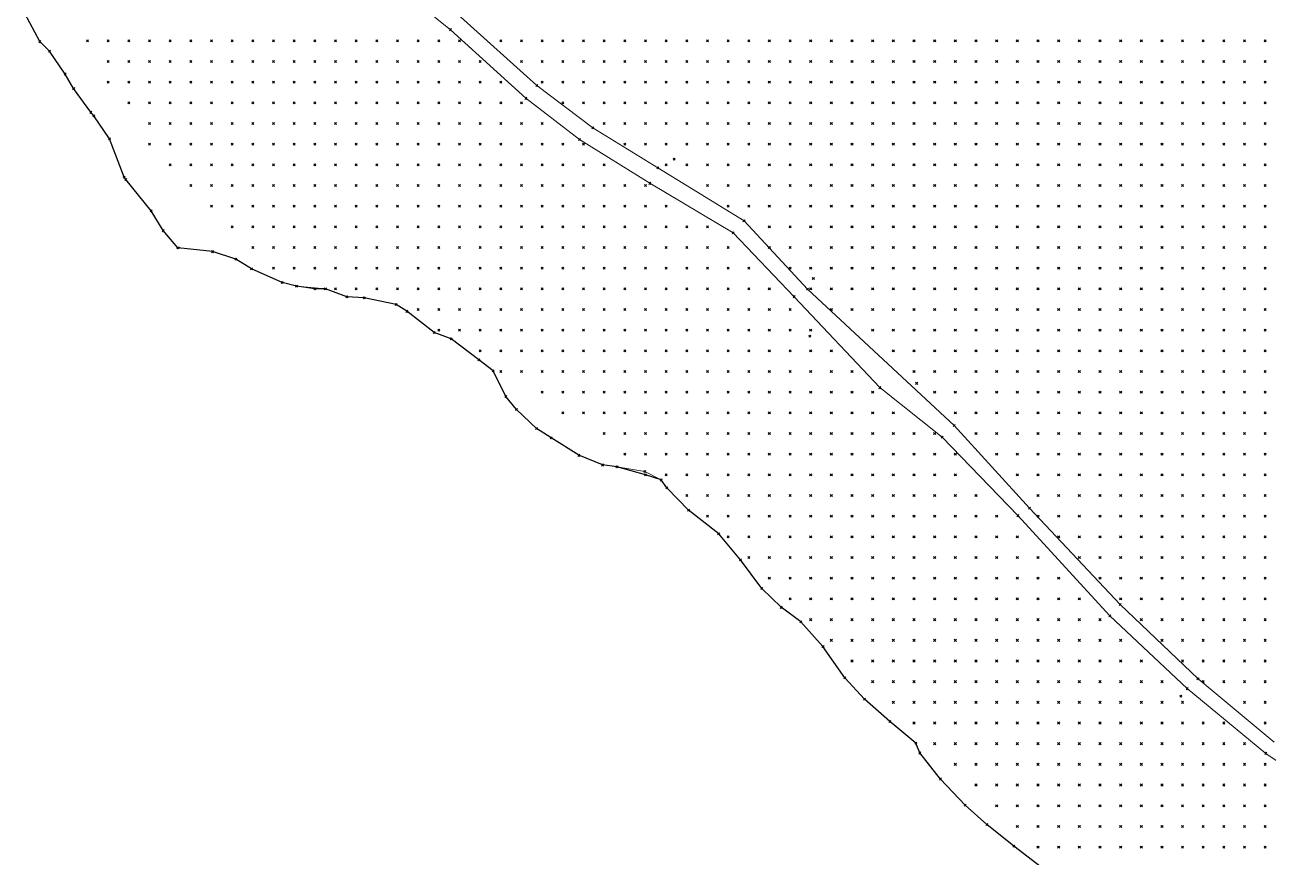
# Model space of a CAD drawing. Header units: metres. Extents: x 441556 to 446409, y 432338 to 461058.
# Drawn here: x 444002.5 to 444182.9, y 446681.9 to 446802.6 of the extents above; entities that cross this region are included whole.
import ezdxf

# ---------------------------------------------------------------- set-up
doc = ezdxf.new("R2010")
doc.units = ezdxf.units.M
doc.header["$MEASUREMENT"] = 0
doc.header["$PDMODE"] = 35
doc.header["$PDSIZE"] = 0.15
for name, color, linetype, lineweight in [('DTM-BRE-RevN_GRP_CURS APA', 2, 'Continuous', 0), ('DTM-BRE-RevN_GRP_DRUM PAMANT', 2, 'Continuous', 0), ('DTM-NOK-RevN_LIDAR_co_lidar', 91, 'Continuous', 0), ('DTM-NOK-RevN_RTK', 32, 'Continuous', 0)]:
    doc.layers.add(name, color=color, linetype=linetype, lineweight=lineweight)
doc.layers.add('DTM-INT_YP', color=121, linetype='Continuous')

msp = doc.modelspace()

# ---------------------------------------------------------------- linework, layer by layer
at = {"layer": 'DTM-BRE-RevN_GRP_CURS APA'}
for p, q in [((444004.633, 446800.156, 337.663), (444002.471, 446804.263, 337.663)), ((444006.044, 446798.787, 337.783), (444004.633, 446800.156, 337.663)), ((444008.317, 446795.46, 337.783), (444006.044, 446798.787, 337.783)), ((444009.552, 446793.346, 337.783), (444008.317, 446795.46, 337.783)), ((444012.043, 446789.907, 337.783), (444009.552, 446793.346, 337.783)), ((444012.498, 446789.387, 337.783), (444012.043, 446789.907, 337.783)), ((444014.754, 446786.071, 337.703), (444012.498, 446789.387, 337.783)), ((444016.9, 446780.481, 337.623), (444014.754, 446786.071, 337.703)), ((444017.137, 446780.174, 337.623), (444016.9, 446780.481, 337.623)), ((444020.819, 446775.626, 337.623), (444017.137, 446780.174, 337.623)), ((444022.554, 446772.738, 337.743), (444020.819, 446775.626, 337.623)), ((444024.697, 446770.229, 337.743), (444022.554, 446772.738, 337.743)), ((444029.726, 446769.689, 337.623), (444024.697, 446770.229, 337.743)), ((444033.078, 446768.61, 337.703), (444029.726, 446769.689, 337.623)), ((444035.373, 446767.207, 337.703), (444033.078, 446768.61, 337.703)), ((444039.804, 446765.213, 337.583), (444035.373, 446767.207, 337.703)), ((444041.913, 446764.683, 337.703), (444039.804, 446765.213, 337.583)), ((444046.086, 446764.283, 337.583), (444041.913, 446764.683, 337.703)), ((444049.221, 446763.147, 337.623), (444046.086, 446764.283, 337.583)), ((444051.731, 446762.991, 337.863), (444049.221, 446763.147, 337.623)), ((444056.375, 446762.039, 337.623), (444051.731, 446762.991, 337.863)), ((444057.93, 446761.033, 337.623), (444056.375, 446762.039, 337.623)), ((444061.872, 446757.954, 337.463), (444057.93, 446761.033, 337.623)), ((444064.368, 446757.045, 337.903), (444061.872, 446757.954, 337.463)), ((444068.378, 446754.012, 337.703), (444064.368, 446757.045, 337.903)), ((444070.441, 446752.416, 337.703), (444068.378, 446754.012, 337.703)), ((444072.303, 446748.69, 337.623), (444070.441, 446752.416, 337.703)), ((444073.838, 446746.773, 337.663), (444072.303, 446748.69, 337.623)), ((444076.734, 446744.031, 337.583), (444073.838, 446746.773, 337.663)), ((444078.853, 446742.689, 337.263), (444076.734, 446744.031, 337.583)), ((444082.866, 446740.142, 337.663), (444078.853, 446742.689, 337.263)), ((444086.323, 446738.741, 337.583), (444082.866, 446740.142, 337.663)), ((444088.421, 446738.479, 337.583), (444086.323, 446738.741, 337.583)), ((444092.453, 446737.807, 337.783), (444088.421, 446738.479, 337.583)), ((444094.84, 446736.563, 337.703), (444092.453, 446737.807, 337.783)), ((444095.674, 446735.428, 337.743), (444094.84, 446736.563, 337.703)), ((444098.805, 446732.169, 337.783), (444095.674, 446735.428, 337.743)), ((444103.182, 446728.752, 337.503), (444098.805, 446732.169, 337.783)), ((444106.353, 446724.968, 337.543), (444103.182, 446728.752, 337.503)), ((444109.454, 446720.815, 337.663), (444106.353, 446724.968, 337.543)), ((444112.244, 446718.091, 337.463), (444109.454, 446720.815, 337.663)), ((444115.105, 446715.988, 337.543), (444112.244, 446718.091, 337.463)), ((444118.32, 446712.414, 337.503), (444115.105, 446715.988, 337.543)), ((444121.493, 446707.844, 337.503), (444118.32, 446712.414, 337.503)), ((444124.34, 446704.779, 337.543), (444121.493, 446707.844, 337.503)), ((444128.012, 446701.53, 337.423), (444124.34, 446704.779, 337.543)), ((444131.804, 446698.397, 337.583), (444128.012, 446701.53, 337.423)), ((444132.383, 446696.958, 337.423), (444131.804, 446698.397, 337.583)), ((444135.391, 446693.183, 337.663), (444132.383, 446696.958, 337.423)), ((444138.94, 446689.395, 337.623), (444135.391, 446693.183, 337.663)), ((444142.117, 446686.582, 337.623), (444138.94, 446689.395, 337.623)), ((444146.026, 446683.455, 337.703), (444142.117, 446686.582, 337.623)), ((444149.983, 446680.39, 337.583), (444146.026, 446683.455, 337.703))]:
    msp.add_line(p, q, dxfattribs=at)
at = {"layer": 'DTM-BRE-RevN_GRP_DRUM PAMANT'}
for p, q in [((444064.259, 446801.895, 361.474), (444052.354, 446811.428, 360.13)), ((444065.696, 446803.777, 361.316), (444076.777, 446793.792, 361.856)), ((444075.194, 446791.934, 361.912), (444064.259, 446801.895, 361.474)), ((444076.777, 446793.792, 361.856), (444084.911, 446787.661, 362.591)), ((444082.971, 446785.97, 362.57), (444075.194, 446791.934, 361.912)), ((444084.911, 446787.661, 362.591), (444094.346, 446781.859, 363.327)), ((444093.179, 446779.603, 363.384), (444082.971, 446785.97, 362.57)), ((444094.346, 446781.859, 363.327), (444106.859, 446774.164, 364.024)), ((444105.278, 446772.421, 364.104), (444093.179, 446779.603, 363.384)), ((444106.859, 446774.164, 364.024), (444116.056, 446764.258, 364.261)), ((444114.14, 446763.157, 364.288), (444105.278, 446772.421, 364.104)), ((444126.586, 446749.96, 365.008), (444114.14, 446763.157, 364.288)), ((444116.056, 446764.258, 364.261), (444137.346, 446744.461, 364.908)), ((444135.619, 446742.789, 364.932), (444126.586, 446749.96, 365.008)), ((444137.346, 446744.461, 364.908), (444148.294, 446732.493, 365.019)), ((444146.623, 446731.392, 364.997), (444135.619, 446742.789, 364.932)), ((444148.294, 446732.493, 365.019), (444161.472, 446718.485, 365.639)), ((444159.969, 446716.838, 365.577), (444146.623, 446731.392, 364.997)), ((444161.472, 446718.485, 365.639), (444172.76, 446707.73, 365.894)), ((444171.165, 446706.294, 365.93), (444159.969, 446716.838, 365.577)), ((444172.76, 446707.73, 365.894), (444183.801, 446698.542, 366.232)), ((444182.591, 446696.905, 366.258), (444171.165, 446706.294, 365.93)), ((444194.888, 446688.636, 366.796), (444182.591, 446696.905, 366.258))]:
    msp.add_line(p, q, dxfattribs=at)
at = {"layer": 'DTM-INT_YP'}
msp.add_polyline3d([(444149.983, 446680.39, 337.583), (444146.026, 446683.455, 337.703), (444142.117, 446686.582, 337.623), (444138.94, 446689.395, 337.623), (444135.391, 446693.183, 337.663), (444132.383, 446696.958, 337.423), (444131.804, 446698.397, 337.583), (444128.012, 446701.53, 337.423), (444124.34, 446704.779, 337.543), (444121.493, 446707.844, 337.503), (444118.32, 446712.414, 337.503), (444115.105, 446715.988, 337.543), (444112.244, 446718.091, 337.463), (444109.454, 446720.815, 337.663), (444106.353, 446724.968, 337.543), (444103.182, 446728.752, 337.503), (444098.805, 446732.169, 337.783), (444095.674, 446735.428, 337.743), (444094.84, 446736.563, 337.703), (444092.542, 446737.3, 338.201), (444088.421, 446738.479, 337.583), (444086.323, 446738.741, 337.583), (444082.866, 446740.142, 337.663), (444078.853, 446742.689, 337.263), (444076.734, 446744.031, 337.583), (444073.838, 446746.773, 337.663), (444072.303, 446748.69, 337.623), (444070.441, 446752.416, 337.703), (444068.378, 446754.012, 337.703), (444064.368, 446757.045, 337.903), (444061.872, 446757.954, 337.463), (444057.93, 446761.033, 337.623), (444056.375, 446762.039, 337.623), (444051.731, 446762.991, 337.863), (444049.221, 446763.147, 337.623), (444046.086, 446764.283, 337.583), (444044.553, 446764.294, 338.003), (444041.913, 446764.683, 337.703), (444039.804, 446765.213, 337.583), (444035.373, 446767.207, 337.703), (444033.078, 446768.61, 337.703), (444029.726, 446769.689, 337.623), (444024.697, 446770.229, 337.743), (444022.554, 446772.738, 337.743), (444020.819, 446775.626, 337.623), (444017.137, 446780.174, 337.623), (444016.9, 446780.481, 337.623), (444014.754, 446786.071, 337.703), (444012.498, 446789.387, 337.783), (444012.043, 446789.907, 337.783), (444009.552, 446793.346, 337.783), (444008.317, 446795.46, 337.783), (444006.044, 446798.787, 337.783), (444004.633, 446800.156, 337.663), (444002.471, 446804.263, 337.663)], dxfattribs=at)
at = {"layer": 'DTM-NOK-RevN_LIDAR_co_lidar'}
for p in [(444011.56, 446800.286, 338.988), (444014.559, 446800.286, 339.693), (444017.559, 446800.286, 340.439), (444020.558, 446800.286, 341.413), (444023.557, 446800.286, 342.424), (444026.557, 446800.286, 343.353), (444029.556, 446800.286, 344.139), (444032.555, 446800.286, 344.999), (444035.555, 446800.286, 346.655), (444038.554, 446800.286, 348.061), (444041.553, 446800.286, 349.935), (444044.553, 446800.286, 351.719), (444047.552, 446800.286, 353.393), (444050.551, 446800.286, 354.953), (444053.551, 446800.286, 356.4), (444056.55, 446800.286, 357.651), (444059.549, 446800.286, 358.852), (444062.549, 446800.286, 360.055), (444065.548, 446800.286, 361.032), (444071.547, 446800.286, 362.279), (444074.546, 446800.286, 364.094), (444077.545, 446800.286, 366.768), (444080.545, 446800.286, 368.896), (444083.544, 446800.286, 370.776), (444086.543, 446800.286, 373.054), (444089.543, 446800.286, 374.899), (444092.542, 446800.286, 376.84), (444095.541, 446800.286, 379.455), (444098.541, 446800.286, 382.938), (444101.54, 446800.286, 385.715), (444104.54, 446800.286, 386.749), (444107.539, 446800.286, 387.469), (444110.538, 446800.286, 388.135), (444113.538, 446800.286, 389.038), (444116.537, 446800.286, 390.537), (444119.536, 446800.286, 391.954), (444122.536, 446800.286, 393.86), (444125.535, 446800.286, 396.166), (444128.534, 446800.286, 398.333), (444131.534, 446800.286, 400.182), (444134.533, 446800.286, 401.935), (444137.532, 446800.286, 403.539), (444140.532, 446800.286, 404.951), (444143.531, 446800.286, 406.776), (444146.53, 446800.286, 409.418), (444149.53, 446800.286, 412.311), (444152.529, 446800.286, 414.887), (444155.528, 446800.286, 417.599), (444158.528, 446800.286, 420.228), (444161.527, 446800.286, 422.718), (444164.526, 446800.286, 425.896), (444167.526, 446800.286, 428.511), (444170.525, 446800.286, 431.451), (444173.524, 446800.286, 434.689), (444176.524, 446800.286, 437.192), (444179.523, 446800.286, 439.202), (444182.522, 446800.286, 441.073), (444014.559, 446797.287, 339.084), (444017.559, 446797.287, 339.797), (444020.558, 446797.287, 340.548), (444023.557, 446797.287, 341.38), (444026.557, 446797.287, 342.076), (444029.556, 446797.287, 342.866), (444032.555, 446797.287, 343.485), (444035.555, 446797.287, 345.143), (444038.554, 446797.287, 346.477), (444041.553, 446797.287, 348.21), (444044.553, 446797.287, 349.924), (444047.552, 446797.287, 351.481), (444050.551, 446797.287, 352.944), (444053.551, 446797.287, 354.189), (444056.55, 446797.287, 355.446), (444059.549, 446797.287, 356.901), (444062.549, 446797.287, 358.563), (444065.548, 446797.287, 360.245), (444068.547, 446797.287, 361.312), (444074.546, 446797.287, 362.413), (444077.545, 446797.287, 364.021), (444080.545, 446797.287, 366.029), (444083.544, 446797.287, 368.043), (444086.543, 446797.287, 370.315), (444089.543, 446797.287, 372.2), (444092.542, 446797.287, 374.261), (444095.541, 446797.287, 376.361), (444098.541, 446797.287, 379.073), (444101.54, 446797.287, 383.049), (444104.54, 446797.287, 384.464), (444107.539, 446797.287, 385.304), (444110.538, 446797.287, 386.256), (444113.538, 446797.287, 387.476), (444116.537, 446797.287, 388.897), (444119.536, 446797.287, 390.171), (444122.536, 446797.287, 391.794), (444125.535, 446797.287, 394.14), (444128.534, 446797.287, 396.407), (444131.534, 446797.287, 398.237), (444134.533, 446797.287, 399.999), (444137.532, 446797.287, 401.734), (444140.532, 446797.287, 403.691), (444143.531, 446797.287, 406.437), (444146.53, 446797.287, 409.513), (444149.53, 446797.287, 412.182), (444152.529, 446797.287, 414.784), (444155.528, 446797.287, 417.476), (444158.528, 446797.287, 420.143), (444161.527, 446797.287, 422.603), (444164.526, 446797.287, 425.689), (444167.526, 446797.287, 428.081), (444170.525, 446797.287, 430.681), (444173.524, 446797.287, 432.925), (444176.524, 446797.287, 435.07), (444179.523, 446797.287, 436.96), (444182.522, 446797.287, 438.854), (444014.559, 446794.287, 338.447), (444017.559, 446794.287, 339.018), (444020.558, 446794.287, 339.755), (444023.557, 446794.287, 340.525), (444026.557, 446794.287, 341.077), (444029.556, 446794.287, 341.627), (444032.555, 446794.287, 342.168), (444035.555, 446794.287, 343.596), (444038.554, 446794.287, 345.02), (444041.553, 446794.287, 346.633), (444044.553, 446794.287, 348.195), (444047.552, 446794.287, 349.516), (444050.551, 446794.287, 350.907), (444053.551, 446794.287, 352.296), (444056.55, 446794.287, 353.672), (444059.549, 446794.287, 355.231), (444062.549, 446794.287, 357.043), (444065.548, 446794.287, 358.974), (444068.547, 446794.287, 360.647), (444071.547, 446794.287, 361.534), (444077.545, 446794.287, 362.425), (444080.545, 446794.287, 363.952), (444083.544, 446794.287, 365.952), (444086.543, 446794.287, 367.922), (444089.543, 446794.287, 370.083), (444092.542, 446794.287, 371.943), (444095.541, 446794.287, 373.743), (444098.541, 446794.287, 375.663), (444101.54, 446794.287, 378.985), (444104.54, 446794.287, 381.343), (444107.539, 446794.287, 382.82), (444110.538, 446794.287, 384.243), (444113.538, 446794.287, 385.792), (444116.537, 446794.287, 387.161), (444119.536, 446794.287, 388.247), (444122.536, 446794.287, 389.373), (444125.535, 446794.287, 391.259), (444128.534, 446794.287, 393.87), (444131.534, 446794.287, 396.525), (444134.533, 446794.287, 398.729), (444137.532, 446794.287, 400.638), (444140.532, 446794.287, 403.072), (444143.531, 446794.287, 406.254), (444146.53, 446794.287, 409.311), (444149.53, 446794.287, 412.076), (444152.529, 446794.287, 414.69), (444155.528, 446794.287, 417.207), (444158.528, 446794.287, 419.569), (444161.527, 446794.287, 422.29), (444164.526, 446794.287, 424.603), (444167.526, 446794.287, 426.347), (444170.525, 446794.287, 428.831), (444173.524, 446794.287, 430.542), (444176.524, 446794.287, 432.612), (444179.523, 446794.287, 434.778), (444182.522, 446794.287, 436.654), (444017.559, 446791.288, 338.353), (444020.558, 446791.288, 339.04), (444023.557, 446791.288, 339.788), (444026.557, 446791.288, 340.344), (444029.556, 446791.288, 340.776), (444032.555, 446791.288, 341.322), (444035.555, 446791.288, 342.283), (444038.554, 446791.288, 343.645), (444041.553, 446791.288, 345), (444044.553, 446791.288, 346.442), (444047.552, 446791.288, 347.81), (444050.551, 446791.288, 349.175), (444053.551, 446791.288, 350.599), (444056.55, 446791.288, 351.997), (444059.549, 446791.288, 353.638), (444062.549, 446791.288, 355.464), (444065.548, 446791.288, 357.427), (444068.547, 446791.288, 359.487), (444071.547, 446791.288, 361.046), (444074.546, 446791.288, 361.694), (444080.545, 446791.288, 362.717), (444083.544, 446791.288, 363.95), (444086.543, 446791.288, 365.467), (444089.543, 446791.288, 367.297), (444092.542, 446791.288, 369.057), (444095.541, 446791.288, 371.368), (444098.541, 446791.288, 373.619), (444101.54, 446791.288, 376.121), (444104.54, 446791.288, 378.499), (444107.539, 446791.288, 380.731), (444110.538, 446791.288, 382.525), (444113.538, 446791.288, 383.824), (444116.537, 446791.288, 384.93), (444119.536, 446791.288, 385.742), (444122.536, 446791.288, 387.146), (444125.535, 446791.288, 389.352), (444128.534, 446791.288, 392.313), (444131.534, 446791.288, 395.282), (444134.533, 446791.288, 397.657), (444137.532, 446791.288, 399.745), (444140.532, 446791.288, 402.281), (444143.531, 446791.288, 405.4), (444146.53, 446791.288, 408.61), (444149.53, 446791.288, 411.731), (444152.529, 446791.288, 414.094), (444155.528, 446791.288, 416.154), (444158.528, 446791.288, 418.474), (444161.527, 446791.288, 420.95), (444164.526, 446791.288, 422.461), (444167.526, 446791.288, 423.763), (444170.525, 446791.288, 425.982), (444173.524, 446791.288, 427.778), (444176.524, 446791.288, 430.134), (444179.523, 446791.288, 432.413), (444182.522, 446791.288, 434.585), (444020.558, 446788.289, 338.604), (444023.557, 446788.289, 339.256), (444026.557, 446788.289, 339.803), (444029.556, 446788.289, 340.308), (444032.555, 446788.289, 340.846), (444035.555, 446788.289, 341.41), (444038.554, 446788.289, 342.527), (444041.553, 446788.289, 343.538), (444044.553, 446788.289, 345.073), (444047.552, 446788.289, 346.544), (444050.551, 446788.289, 347.843), (444053.551, 446788.289, 349.033), (444056.55, 446788.289, 350.342), (444059.549, 446788.289, 352.061), (444062.549, 446788.289, 353.875), (444065.548, 446788.289, 355.902), (444068.547, 446788.289, 358.051), (444071.547, 446788.289, 359.993), (444074.546, 446788.289, 361.345), (444077.545, 446788.289, 361.942), (444086.543, 446788.289, 363.462), (444089.543, 446788.289, 364.516), (444092.542, 446788.289, 366.194), (444095.541, 446788.289, 369.089), (444098.541, 446788.289, 372.462), (444101.54, 446788.289, 374.853), (444104.54, 446788.289, 376.782), (444107.539, 446788.289, 378.895), (444110.538, 446788.289, 380.626), (444113.538, 446788.289, 381.62), (444116.537, 446788.289, 382.479), (444119.536, 446788.289, 383.073), (444122.536, 446788.289, 385.053), (444125.535, 446788.289, 388.152), (444128.534, 446788.289, 391.244), (444131.534, 446788.289, 393.895), (444134.533, 446788.289, 396.187), (444137.532, 446788.289, 398.568), (444140.532, 446788.289, 401.204), (444143.531, 446788.289, 404.062), (444146.53, 446788.289, 407.605), (444149.53, 446788.289, 411.094), (444152.529, 446788.289, 412.851), (444155.528, 446788.289, 414.436), (444158.528, 446788.289, 416.288), (444161.527, 446788.289, 418.341), (444164.526, 446788.289, 419.865), (444167.526, 446788.289, 421.27), (444170.525, 446788.289, 422.927), (444173.524, 446788.289, 425.061), (444176.524, 446788.289, 427.57), (444179.523, 446788.289, 430.127), (444182.522, 446788.289, 432.834), (444020.558, 446785.289, 338.384), (444023.557, 446785.289, 338.871), (444026.557, 446785.289, 339.336), (444029.556, 446785.289, 339.833), (444032.555, 446785.289, 340.374), (444035.555, 446785.289, 340.871), (444038.554, 446785.289, 341.913), (444041.553, 446785.289, 342.791), (444044.553, 446785.289, 344.269), (444047.552, 446785.289, 345.549), (444050.551, 446785.289, 346.654), (444053.551, 446785.289, 347.666), (444056.55, 446785.289, 348.933), (444059.549, 446785.289, 350.63), (444062.549, 446785.289, 352.47), (444065.548, 446785.289, 354.477), (444068.547, 446785.289, 356.546), (444071.547, 446785.289, 358.605), (444074.546, 446785.289, 360.383), (444077.545, 446785.289, 361.534), (444080.545, 446785.289, 362.243), (444083.544, 446785.289, 362.503), (444089.543, 446785.289, 363.169), (444092.542, 446785.289, 364.134), (444095.541, 446785.289, 366.296), (444098.541, 446785.289, 370.035), (444101.54, 446785.289, 372.788), (444104.54, 446785.289, 375.681), (444107.539, 446785.289, 376.685), (444110.538, 446785.289, 378.024), (444113.538, 446785.289, 379.203), (444116.537, 446785.289, 380.062), (444119.536, 446785.289, 381.105), (444122.536, 446785.289, 383.232), (444125.535, 446785.289, 386.333), (444128.534, 446785.289, 389.404), (444131.534, 446785.289, 392.075), (444134.533, 446785.289, 394.542), (444137.532, 446785.289, 397.179), (444140.532, 446785.289, 399.874), (444143.531, 446785.289, 402.543), (444146.53, 446785.289, 406.11), (444149.53, 446785.289, 409.747), (444152.529, 446785.289, 411.03), (444155.528, 446785.289, 412.28), (444158.528, 446785.289, 413.512), (444161.527, 446785.289, 415.427), (444164.526, 446785.289, 417.194), (444167.526, 446785.289, 418.854), (444170.525, 446785.289, 420.573), (444173.524, 446785.289, 422.767), (444176.524, 446785.289, 425.411), (444179.523, 446785.289, 428.361), (444182.522, 446785.289, 431.451), (444023.557, 446782.29, 338.527), (444026.557, 446782.29, 338.839), (444029.556, 446782.29, 339.252), (444032.555, 446782.29, 339.838), (444035.555, 446782.29, 340.428), (444038.554, 446782.29, 341.46), (444041.553, 446782.29, 342.49), (444044.553, 446782.29, 343.607), (444047.552, 446782.29, 344.556), (444050.551, 446782.29, 345.362), (444053.551, 446782.29, 346.321), (444056.55, 446782.29, 347.645), (444059.549, 446782.29, 349.308), (444062.549, 446782.29, 351.086), (444065.548, 446782.29, 352.924), (444068.547, 446782.29, 354.894), (444071.547, 446782.29, 356.927), (444074.546, 446782.29, 358.743), (444077.545, 446782.29, 360.315), (444080.545, 446782.29, 361.62), (444083.544, 446782.29, 362.254), (444086.543, 446782.29, 362.69), (444095.541, 446782.29, 363.906), (444098.541, 446782.29, 365.961), (444101.54, 446782.29, 368.149), (444104.54, 446782.29, 371.622), (444107.539, 446782.29, 372.71), (444110.538, 446782.29, 374.889), (444113.538, 446782.29, 376.638), (444116.537, 446782.29, 377.798), (444119.536, 446782.29, 379.687), (444122.536, 446782.29, 381.944), (444125.535, 446782.29, 384.65), (444128.534, 446782.29, 387.598), (444131.534, 446782.29, 390.383), (444134.533, 446782.29, 393.033), (444137.532, 446782.29, 395.693), (444140.532, 446782.29, 398.245), (444143.531, 446782.29, 401.02), (444146.53, 446782.29, 404.604), (444149.53, 446782.29, 407.768), (444152.529, 446782.29, 408.922), (444155.528, 446782.29, 409.999), (444158.528, 446782.29, 411.149), (444161.527, 446782.29, 412.983), (444164.526, 446782.29, 414.628), (444167.526, 446782.29, 416.407), (444170.525, 446782.29, 418.666), (444173.524, 446782.29, 420.96), (444176.524, 446782.29, 423.772), (444179.523, 446782.29, 426.748), (444182.522, 446782.29, 429.946), (444026.557, 446779.291, 338.441), (444029.556, 446779.291, 338.736), (444032.555, 446779.291, 339.327), (444035.555, 446779.291, 339.983), (444038.554, 446779.291, 340.857), (444041.553, 446779.291, 341.939), (444044.553, 446779.291, 342.784), (444047.552, 446779.291, 343.418), (444050.551, 446779.291, 343.97), (444053.551, 446779.291, 344.78), (444056.55, 446779.291, 346.053), (444059.549, 446779.291, 347.77), (444062.549, 446779.291, 349.434), (444065.548, 446779.291, 351.177), (444068.547, 446779.291, 353.053), (444071.547, 446779.291, 354.933), (444074.546, 446779.291, 356.741), (444077.545, 446779.291, 358.457), (444080.545, 446779.291, 360.037), (444083.544, 446779.291, 361.203), (444086.543, 446779.291, 362.229), (444089.543, 446779.291, 362.794), (444092.542, 446779.291, 363.093), (444101.54, 446779.291, 363.934), (444104.54, 446779.291, 365.745), (444107.539, 446779.291, 367.784), (444110.538, 446779.291, 371.007), (444113.538, 446779.291, 373.743), (444116.537, 446779.291, 375.738), (444119.536, 446779.291, 378.271), (444122.536, 446779.291, 380.758), (444125.535, 446779.291, 383.478), (444128.534, 446779.291, 386.228), (444131.534, 446779.291, 388.988), (444134.533, 446779.291, 391.679), (444137.532, 446779.291, 394.261), (444140.532, 446779.291, 396.687), (444143.531, 446779.291, 399.67), (444146.53, 446779.291, 403.556), (444149.53, 446779.291, 405.658), (444152.529, 446779.291, 406.662), (444155.528, 446779.291, 407.69), (444158.528, 446779.291, 408.811), (444161.527, 446779.291, 410.607), (444164.526, 446779.291, 412.315), (444167.526, 446779.291, 414.188), (444170.525, 446779.291, 416.733), (444173.524, 446779.291, 419.576), (444176.524, 446779.291, 422.377), (444179.523, 446779.291, 425.323), (444182.522, 446779.291, 428.306), (444029.556, 446776.291, 338.448), (444032.555, 446776.291, 338.878), (444035.555, 446776.291, 339.525), (444038.554, 446776.291, 340.354), (444041.553, 446776.291, 341.191), (444044.553, 446776.291, 341.829), (444047.552, 446776.291, 342.312), (444050.551, 446776.291, 342.702), (444053.551, 446776.291, 343.181), (444056.55, 446776.291, 344.307), (444059.549, 446776.291, 346.003), (444062.549, 446776.291, 347.716), (444065.548, 446776.291, 349.515), (444068.547, 446776.291, 351.319), (444071.547, 446776.291, 353.043), (444074.546, 446776.291, 354.78), (444077.545, 446776.291, 356.439), (444080.545, 446776.291, 357.935), (444083.544, 446776.291, 359.216), (444086.543, 446776.291, 360.472), (444089.543, 446776.291, 361.566), (444092.542, 446776.291, 362.454), (444095.541, 446776.291, 363.041), (444104.54, 446776.291, 363.958), (444107.539, 446776.291, 365.052), (444110.538, 446776.291, 367.486), (444113.538, 446776.291, 370.707), (444116.537, 446776.291, 373.745), (444119.536, 446776.291, 376.944), (444122.536, 446776.291, 379.439), (444125.535, 446776.291, 382.045), (444128.534, 446776.291, 384.829), (444131.534, 446776.291, 387.685), (444134.533, 446776.291, 390.385), (444137.532, 446776.291, 392.831), (444140.532, 446776.291, 395.141), (444143.531, 446776.291, 398.242), (444146.53, 446776.291, 402.004), (444149.53, 446776.291, 403.289), (444152.529, 446776.291, 404.085), (444155.528, 446776.291, 404.956), (444158.528, 446776.291, 406.397), (444161.527, 446776.291, 407.898), (444164.526, 446776.291, 409.824), (444167.526, 446776.291, 412.125), (444170.525, 446776.291, 415.21), (444173.524, 446776.291, 418.397), (444176.524, 446776.291, 421.315), (444179.523, 446776.291, 424.203), (444182.522, 446776.291, 426.88), (444032.555, 446773.292, 338.342), (444035.555, 446773.292, 338.848), (444038.554, 446773.292, 339.694), (444041.553, 446773.292, 340.485), (444044.553, 446773.292, 341.008), (444047.552, 446773.292, 341.443), (444050.551, 446773.292, 341.641), (444053.551, 446773.292, 341.818), (444056.55, 446773.292, 342.955), (444059.549, 446773.292, 344.503), (444062.549, 446773.292, 346.183), (444065.548, 446773.292, 347.905), (444068.547, 446773.292, 349.581), (444071.547, 446773.292, 351.261), (444074.546, 446773.292, 352.918), (444077.545, 446773.292, 354.415), (444080.545, 446773.292, 355.654), (444083.544, 446773.292, 356.696), (444086.543, 446773.292, 357.813), (444089.543, 446773.292, 359.096), (444092.542, 446773.292, 360.572), (444095.541, 446773.292, 361.785), (444098.541, 446773.292, 362.695), (444101.54, 446773.292, 363.297), (444110.538, 446773.292, 365.387), (444113.538, 446773.292, 368.203), (444116.537, 446773.292, 372.393), (444119.536, 446773.292, 375.736), (444122.536, 446773.292, 378.387), (444125.535, 446773.292, 380.802), (444128.534, 446773.292, 383.491), (444131.534, 446773.292, 386.358), (444134.533, 446773.292, 389.015), (444137.532, 446773.292, 391.152), (444140.532, 446773.292, 393.23), (444143.531, 446773.292, 396.214), (444146.53, 446773.292, 399.377), (444149.53, 446773.292, 400.999), (444152.529, 446773.292, 401.623), (444155.528, 446773.292, 402.359), (444158.528, 446773.292, 403.694), (444161.527, 446773.292, 405.276), (444164.526, 446773.292, 407.927), (444167.526, 446773.292, 410.26), (444170.525, 446773.292, 414.331), (444173.524, 446773.292, 417.537), (444176.524, 446773.292, 419.882), (444179.523, 446773.292, 422.37), (444182.522, 446773.292, 424.531), (444035.555, 446770.293, 338.146), (444038.554, 446770.293, 338.869), (444041.553, 446770.293, 339.842), (444044.553, 446770.293, 340.365), (444047.552, 446770.293, 340.716), (444050.551, 446770.293, 340.911), (444053.551, 446770.293, 341.017), (444056.55, 446770.293, 341.828), (444059.549, 446770.293, 343.065), (444062.549, 446770.293, 344.593), (444065.548, 446770.293, 346.144), (444068.547, 446770.293, 347.714), (444071.547, 446770.293, 349.356), (444074.546, 446770.293, 350.894), (444077.545, 446770.293, 352.195), (444080.545, 446770.293, 353.285), (444083.544, 446770.293, 354.39), (444086.543, 446770.293, 355.5), (444089.543, 446770.293, 356.864), (444092.542, 446770.293, 358.216), (444095.541, 446770.293, 359.64), (444098.541, 446770.293, 360.942), (444101.54, 446770.293, 361.862), (444104.54, 446770.293, 363.045), (444110.538, 446770.293, 364.107), (444113.538, 446770.293, 366.259), (444116.537, 446770.293, 371.2), (444119.536, 446770.293, 374.514), (444122.536, 446770.293, 377.045), (444125.535, 446770.293, 379.53), (444128.534, 446770.293, 382.069), (444131.534, 446770.293, 384.757), (444134.533, 446770.293, 387.304), (444137.532, 446770.293, 389.444), (444140.532, 446770.293, 391.487), (444143.531, 446770.293, 393.777), (444146.53, 446770.293, 396.067), (444149.53, 446770.293, 397.925), (444152.529, 446770.293, 399.177), (444155.528, 446770.293, 400.092), (444158.528, 446770.293, 401.26), (444161.527, 446770.293, 403.103), (444164.526, 446770.293, 406.285), (444167.526, 446770.293, 408.468), (444170.525, 446770.293, 413.652), (444173.524, 446770.293, 416.443), (444176.524, 446770.293, 417.961), (444179.523, 446770.293, 420.063), (444182.522, 446770.293, 421.526), (444038.554, 446767.293, 338.087), (444041.553, 446767.293, 338.931), (444044.553, 446767.293, 339.488), (444047.552, 446767.293, 339.829), (444050.551, 446767.293, 340.165), (444053.551, 446767.293, 340.255), (444056.55, 446767.293, 340.565), (444059.549, 446767.293, 341.46), (444062.549, 446767.293, 342.843), (444065.548, 446767.293, 344.312), (444068.547, 446767.293, 345.854), (444071.547, 446767.293, 347.332), (444074.546, 446767.293, 348.587), (444077.545, 446767.293, 349.83), (444080.545, 446767.293, 351.083), (444083.544, 446767.293, 352.246), (444086.543, 446767.293, 353.263), (444089.543, 446767.293, 354.472), (444092.542, 446767.293, 355.829), (444095.541, 446767.293, 357.408), (444098.541, 446767.293, 358.726), (444101.54, 446767.293, 359.415), (444104.54, 446767.293, 361.661), (444107.539, 446767.293, 363.443), (444113.538, 446767.293, 364.332), (444116.537, 446767.293, 369.05), (444119.536, 446767.293, 372.942), (444122.536, 446767.293, 375.716), (444125.535, 446767.293, 378.236), (444128.534, 446767.293, 380.556), (444131.534, 446767.293, 382.856), (444134.533, 446767.293, 385.184), (444137.532, 446767.293, 387.352), (444140.532, 446767.293, 389.612), (444143.531, 446767.293, 392.093), (444146.53, 446767.293, 394.057), (444149.53, 446767.293, 395.36), (444152.529, 446767.293, 396.693), (444155.528, 446767.293, 397.741), (444158.528, 446767.293, 399.25), (444161.527, 446767.293, 401.405), (444164.526, 446767.293, 404.211), (444167.526, 446767.293, 406.93), (444170.525, 446767.293, 411.662), (444173.524, 446767.293, 413.655), (444176.524, 446767.293, 415.764), (444179.523, 446767.293, 417.384), (444182.522, 446767.293, 418.594), (444044.553, 446764.294, 338.003), (444047.552, 446764.294, 338.194), (444050.551, 446764.294, 338.644), (444053.551, 446764.294, 338.896), (444056.55, 446764.294, 339.14), (444059.549, 446764.294, 339.887), (444062.549, 446764.294, 341.052), (444065.548, 446764.294, 342.436), (444068.547, 446764.294, 344.102), (444071.547, 446764.294, 345.54), (444074.546, 446764.294, 346.546), (444077.545, 446764.294, 347.758), (444080.545, 446764.294, 349.097), (444083.544, 446764.294, 350.181), (444086.543, 446764.294, 351.321), (444089.543, 446764.294, 352.423), (444092.542, 446764.294, 353.554), (444095.541, 446764.294, 354.635), (444098.541, 446764.294, 355.6), (444101.54, 446764.294, 357.265), (444104.54, 446764.294, 359.891), (444107.539, 446764.294, 362.323), (444110.538, 446764.294, 363.677), (444116.537, 446764.294, 365.074), (444119.536, 446764.294, 369.766), (444122.536, 446764.294, 373.867), (444125.535, 446764.294, 376.591), (444128.534, 446764.294, 378.768), (444131.534, 446764.294, 381.066), (444134.533, 446764.294, 383.29), (444137.532, 446764.294, 385.176), (444140.532, 446764.294, 387.275), (444143.531, 446764.294, 389.595), (444146.53, 446764.294, 391.441), (444149.53, 446764.294, 392.912), (444152.529, 446764.294, 394.149), (444155.528, 446764.294, 395.448), (444158.528, 446764.294, 397.455), (444161.527, 446764.294, 399.621), (444164.526, 446764.294, 402.454), (444167.526, 446764.294, 405.545), (444170.525, 446764.294, 407.646), (444173.524, 446764.294, 410.579), (444176.524, 446764.294, 412.603), (444179.523, 446764.294, 414.729), (444182.522, 446764.294, 415.962), (444059.549, 446761.295, 338.573), (444062.549, 446761.295, 339.47), (444065.548, 446761.295, 340.519), (444068.547, 446761.295, 341.885), (444071.547, 446761.295, 343.172), (444074.546, 446761.295, 344.376), (444077.545, 446761.295, 345.817), (444080.545, 446761.295, 347.025), (444083.544, 446761.295, 348.128), (444086.543, 446761.295, 349.272), (444089.543, 446761.295, 350.313), (444092.542, 446761.295, 351.341), (444095.541, 446761.295, 352.287), (444098.541, 446761.295, 353.403), (444101.54, 446761.295, 355.281), (444104.54, 446761.295, 357.422), (444107.539, 446761.295, 360.376), (444110.538, 446761.295, 362.731), (444113.538, 446761.295, 363.846), (444119.536, 446761.295, 365.548), (444122.536, 446761.295, 370.408), (444125.535, 446761.295, 374.577), (444128.534, 446761.295, 377.093), (444131.534, 446761.295, 379.168), (444134.533, 446761.295, 381.222), (444137.532, 446761.295, 383.297), (444140.532, 446761.295, 385.367), (444143.531, 446761.295, 387.218), (444146.53, 446761.295, 388.693), (444149.53, 446761.295, 390.145), (444152.529, 446761.295, 391.469), (444155.528, 446761.295, 393.224), (444158.528, 446761.295, 395.73), (444161.527, 446761.295, 398.044), (444164.526, 446761.295, 400.481), (444167.526, 446761.295, 403.588), (444170.525, 446761.295, 406.163), (444173.524, 446761.295, 407.99), (444176.524, 446761.295, 409.372), (444179.523, 446761.295, 411.377), (444182.522, 446761.295, 413.291), (444062.549, 446758.295, 338.216), (444065.548, 446758.295, 339.012), (444068.547, 446758.295, 339.912), (444071.547, 446758.295, 340.918), (444074.546, 446758.295, 342.247), (444077.545, 446758.295, 343.724), (444080.545, 446758.295, 345.002), (444083.544, 446758.295, 346.112), (444086.543, 446758.295, 347.156), (444089.543, 446758.295, 348.199), (444092.542, 446758.295, 349.032), (444095.541, 446758.295, 350.12), (444098.541, 446758.295, 351.309), (444101.54, 446758.295, 352.466), (444104.54, 446758.295, 355.34), (444107.539, 446758.295, 357.966), (444110.538, 446758.295, 360.742), (444113.538, 446758.295, 363.139), (444116.537, 446758.295, 364.067), (444125.535, 446758.295, 371.144), (444128.534, 446758.295, 374.897), (444131.534, 446758.295, 377.167), (444134.533, 446758.295, 378.881), (444137.532, 446758.295, 380.873), (444140.532, 446758.295, 382.976), (444143.531, 446758.295, 384.774), (444146.53, 446758.295, 386.163), (444149.53, 446758.295, 387.314), (444152.529, 446758.295, 389.125), (444155.528, 446758.295, 391.6), (444158.528, 446758.295, 394.115), (444161.527, 446758.295, 396.602), (444164.526, 446758.295, 399.052), (444167.526, 446758.295, 401.944), (444170.525, 446758.295, 404.357), (444173.524, 446758.295, 405.566), (444176.524, 446758.295, 407.272), (444179.523, 446758.295, 408.79), (444182.522, 446758.295, 410.589), (444068.547, 446755.296, 338.602), (444071.547, 446755.296, 339.667), (444074.546, 446755.296, 340.871), (444077.545, 446755.296, 342.034), (444080.545, 446755.296, 343.123), (444083.544, 446755.296, 344.212), (444086.543, 446755.296, 345.138), (444089.543, 446755.296, 346.052), (444092.542, 446755.296, 347.14), (444095.541, 446755.296, 348.262), (444098.541, 446755.296, 349.27), (444101.54, 446755.296, 350.853), (444104.54, 446755.296, 353.197), (444107.539, 446755.296, 355.735), (444110.538, 446755.296, 358.562), (444113.538, 446755.296, 361.767), (444116.537, 446755.296, 362.901), (444119.536, 446755.296, 364.026), (444128.534, 446755.296, 369.667), (444131.534, 446755.296, 373.845), (444134.533, 446755.296, 376.336), (444137.532, 446755.296, 378.118), (444140.532, 446755.296, 380.362), (444143.531, 446755.296, 382.315), (444146.53, 446755.296, 383.557), (444149.53, 446755.296, 384.978), (444152.529, 446755.296, 387.341), (444155.528, 446755.296, 389.92), (444158.528, 446755.296, 392.147), (444161.527, 446755.296, 394.248), (444164.526, 446755.296, 397.022), (444167.526, 446755.296, 399.343), (444170.525, 446755.296, 401.588), (444173.524, 446755.296, 402.878), (444176.524, 446755.296, 404.934), (444179.523, 446755.296, 406.867), (444182.522, 446755.296, 408.571), (444071.547, 446752.296, 338.612), (444074.546, 446752.296, 339.575), (444077.545, 446752.296, 340.444), (444080.545, 446752.296, 341.485), (444083.544, 446752.296, 342.329), (444086.543, 446752.296, 343.3), (444089.543, 446752.296, 344.181), (444092.542, 446752.296, 345.269), (444095.541, 446752.296, 346.204), (444098.541, 446752.296, 347.372), (444101.54, 446752.296, 349.149), (444104.54, 446752.296, 350.93), (444107.539, 446752.296, 352.721), (444110.538, 446752.296, 354.957), (444113.538, 446752.296, 357.675), (444116.537, 446752.296, 360.639), (444119.536, 446752.296, 363.376), (444122.536, 446752.296, 364.426), (444131.534, 446752.296, 369.532), (444134.533, 446752.296, 373.162), (444137.532, 446752.296, 375.368), (444140.532, 446752.296, 377.711), (444143.531, 446752.296, 379.897), (444146.53, 446752.296, 381.407), (444149.53, 446752.296, 383.521), (444152.529, 446752.296, 385.909), (444155.528, 446752.296, 388.562), (444158.528, 446752.296, 390.37), (444161.527, 446752.296, 392.112), (444164.526, 446752.296, 394.885), (444167.526, 446752.296, 397.407), (444170.525, 446752.296, 399.263), (444173.524, 446752.296, 401.361), (444176.524, 446752.296, 402.809), (444179.523, 446752.296, 404.445), (444182.522, 446752.296, 406.379), (444077.545, 446749.297, 339.378), (444080.545, 446749.297, 340.202), (444083.544, 446749.297, 340.906), (444086.543, 446749.297, 341.543), (444089.543, 446749.297, 342.378), (444092.542, 446749.297, 343.304), (444095.541, 446749.297, 344.38), (444098.541, 446749.297, 345.779), (444101.54, 446749.297, 347.565), (444104.54, 446749.297, 349.193), (444107.539, 446749.297, 350.983), (444110.538, 446749.297, 353.326), (444113.538, 446749.297, 356.007), (444116.537, 446749.297, 358.931), (444119.536, 446749.297, 362.315), (444122.536, 446749.297, 364.187), (444125.535, 446749.297, 364.607), (444134.533, 446749.297, 368.092), (444137.532, 446749.297, 371.747), (444140.532, 446749.297, 374.927), (444143.531, 446749.297, 377.455), (444146.53, 446749.297, 379.288), (444149.53, 446749.297, 381.546), (444152.529, 446749.297, 384.15), (444155.528, 446749.297, 386.436), (444158.528, 446749.297, 388.664), (444161.527, 446749.297, 390.655), (444164.526, 446749.297, 392.771), (444167.526, 446749.297, 394.838), (444170.525, 446749.297, 396.882), (444173.524, 446749.297, 398.778), (444176.524, 446749.297, 400.673), (444179.523, 446749.297, 402.113), (444182.522, 446749.297, 404.23), (444080.545, 446746.298, 339.519), (444083.544, 446746.298, 340.389), (444086.543, 446746.298, 340.765), (444089.543, 446746.298, 341.187), (444092.542, 446746.298, 342.052), (444095.541, 446746.298, 342.621), (444098.541, 446746.298, 344.085), (444101.54, 446746.298, 345.831), (444104.54, 446746.298, 347.598), (444107.539, 446746.298, 349.637), (444110.538, 446746.298, 352.052), (444113.538, 446746.298, 354.886), (444116.537, 446746.298, 357.997), (444119.536, 446746.298, 360.64), (444122.536, 446746.298, 362.642), (444125.535, 446746.298, 363.739), (444128.534, 446746.298, 364.362), (444137.532, 446746.298, 366.812), (444140.532, 446746.298, 370.296), (444143.531, 446746.298, 374.428), (444146.53, 446746.298, 376.343), (444149.53, 446746.298, 378.232), (444152.529, 446746.298, 382.202), (444155.528, 446746.298, 384.274), (444158.528, 446746.298, 386.047), (444161.527, 446746.298, 388.337), (444164.526, 446746.298, 391.226), (444167.526, 446746.298, 392.831), (444170.525, 446746.298, 394.641), (444173.524, 446746.298, 396.761), (444176.524, 446746.298, 398.309), (444179.523, 446746.298, 400.217), (444182.522, 446746.298, 402.351), (444086.543, 446743.298, 340.131), (444089.543, 446743.298, 340.567), (444092.542, 446743.298, 340.952), (444095.541, 446743.298, 341.564), (444098.541, 446743.298, 342.995), (444101.54, 446743.298, 344.305), (444104.54, 446743.298, 346.051), (444107.539, 446743.298, 348.039), (444110.538, 446743.298, 350.97), (444113.538, 446743.298, 353.86), (444116.537, 446743.298, 356.186), (444119.536, 446743.298, 358.274), (444122.536, 446743.298, 360.061), (444125.535, 446743.298, 361.461), (444128.534, 446743.298, 362.544), (444131.534, 446743.298, 363.495), (444134.533, 446743.298, 364.309), (444140.532, 446743.298, 366.543), (444143.531, 446743.298, 369.498), (444146.53, 446743.298, 372.367), (444149.53, 446743.298, 375.343), (444152.529, 446743.298, 379.335), (444155.528, 446743.298, 382.181), (444158.528, 446743.298, 384.217), (444161.527, 446743.298, 386.611), (444164.526, 446743.298, 388.754), (444167.526, 446743.298, 391.112), (444170.525, 446743.298, 392.613), (444173.524, 446743.298, 394.386), (444176.524, 446743.298, 396.135), (444179.523, 446743.298, 397.802), (444182.522, 446743.298, 400.039), (444089.543, 446740.299, 339.149), (444092.542, 446740.299, 339.271), (444095.541, 446740.299, 340.519), (444098.541, 446740.299, 341.632), (444101.54, 446740.299, 342.763), (444104.54, 446740.299, 344.281), (444107.539, 446740.299, 345.856), (444110.538, 446740.299, 349.534), (444113.538, 446740.299, 351.524), (444116.537, 446740.299, 353.162), (444119.536, 446740.299, 355.145), (444122.536, 446740.299, 356.997), (444125.535, 446740.299, 358.371), (444128.534, 446740.299, 359.714), (444131.534, 446740.299, 361.225), (444134.533, 446740.299, 362.851), (444137.532, 446740.299, 364.195), (444143.531, 446740.299, 366.375), (444146.53, 446740.299, 368.689), (444149.53, 446740.299, 372.137), (444152.529, 446740.299, 375.871), (444155.528, 446740.299, 379.814), (444158.528, 446740.299, 382.44), (444161.527, 446740.299, 384.571), (444164.526, 446740.299, 386.899), (444167.526, 446740.299, 388.851), (444170.525, 446740.299, 390.445), (444173.524, 446740.299, 392.127), (444176.524, 446740.299, 393.741), (444179.523, 446740.299, 395.706), (444182.522, 446740.299, 397.927), (444092.542, 446737.3, 338.201), (444095.541, 446737.3, 338.91), (444098.541, 446737.3, 340.385), (444101.54, 446737.3, 341.25), (444104.54, 446737.3, 342.205), (444107.539, 446737.3, 343.264), (444110.538, 446737.3, 345.571), (444113.538, 446737.3, 347.622), (444116.537, 446737.3, 349.504), (444119.536, 446737.3, 351.65), (444122.536, 446737.3, 353.732), (444125.535, 446737.3, 355.405), (444128.534, 446737.3, 357.099), (444131.534, 446737.3, 358.933), (444134.533, 446737.3, 361.308), (444137.532, 446737.3, 363.636), (444146.53, 446737.3, 366.184), (444149.53, 446737.3, 368.896), (444152.529, 446737.3, 372.792), (444155.528, 446737.3, 377.243), (444158.528, 446737.3, 380.391), (444161.527, 446737.3, 382.432), (444164.526, 446737.3, 384.794), (444167.526, 446737.3, 386.514), (444170.525, 446737.3, 388.186), (444173.524, 446737.3, 389.98), (444176.524, 446737.3, 391.651), (444179.523, 446737.3, 393.625), (444182.522, 446737.3, 395.949), (444098.541, 446734.3, 338.784), (444101.54, 446734.3, 339.884), (444104.54, 446734.3, 340.419), (444107.539, 446734.3, 341.485), (444110.538, 446734.3, 343.168), (444113.538, 446734.3, 345.075), (444116.537, 446734.3, 347.103), (444119.536, 446734.3, 349.345), (444122.536, 446734.3, 351.476), (444125.535, 446734.3, 353.197), (444128.534, 446734.3, 355.013), (444131.534, 446734.3, 357.224), (444134.533, 446734.3, 359.954), (444137.532, 446734.3, 362.355), (444140.532, 446734.3, 363.802), (444149.53, 446734.3, 366.689), (444152.529, 446734.3, 370.817), (444155.528, 446734.3, 375.501), (444158.528, 446734.3, 378.76), (444161.527, 446734.3, 380.62), (444164.526, 446734.3, 382.283), (444167.526, 446734.3, 383.95), (444170.525, 446734.3, 385.679), (444173.524, 446734.3, 387.682), (444176.524, 446734.3, 389.907), (444179.523, 446734.3, 391.962), (444182.522, 446734.3, 394.212), (444101.54, 446731.301, 338.423), (444104.54, 446731.301, 338.996), (444107.539, 446731.301, 340.427), (444110.538, 446731.301, 341.969), (444113.538, 446731.301, 343.837), (444116.537, 446731.301, 345.659), (444119.536, 446731.301, 347.729), (444122.536, 446731.301, 349.48), (444125.535, 446731.301, 351.177), (444128.534, 446731.301, 353.316), (444131.534, 446731.301, 355.638), (444134.533, 446731.301, 358.057), (444137.532, 446731.301, 360.117), (444140.532, 446731.301, 361.729), (444143.531, 446731.301, 363.461), (444149.53, 446731.301, 365.39), (444152.529, 446731.301, 367.826), (444155.528, 446731.301, 372.262), (444158.528, 446731.301, 376.865), (444161.527, 446731.301, 378.533), (444164.526, 446731.301, 379.537), (444167.526, 446731.301, 381.484), (444170.525, 446731.301, 383.223), (444173.524, 446731.301, 385.512), (444176.524, 446731.301, 388.014), (444179.523, 446731.301, 390.726), (444182.522, 446731.301, 393.107), (444104.54, 446728.302, 338.104), (444107.539, 446728.302, 339.517), (444110.538, 446728.302, 340.961), (444113.538, 446728.302, 342.655), (444116.537, 446728.302, 344.326), (444119.536, 446728.302, 346.172), (444122.536, 446728.302, 347.616), (444125.535, 446728.302, 348.918), (444128.534, 446728.302, 350.941), (444131.534, 446728.302, 353.38), (444134.533, 446728.302, 355.716), (444137.532, 446728.302, 357.64), (444140.532, 446728.302, 359.392), (444143.531, 446728.302, 361.609), (444146.53, 446728.302, 363.74), (444152.529, 446728.302, 365.644), (444155.528, 446728.302, 368.253), (444158.528, 446728.302, 373.152), (444161.527, 446728.302, 375.154), (444164.526, 446728.302, 376.908), (444167.526, 446728.302, 379.089), (444170.525, 446728.302, 381.191), (444173.524, 446728.302, 383.578), (444176.524, 446728.302, 386.192), (444179.523, 446728.302, 389.047), (444182.522, 446728.302, 391.755), (444107.539, 446725.302, 338.62), (444110.538, 446725.302, 340.06), (444113.538, 446725.302, 341.426), (444116.537, 446725.302, 342.789), (444119.536, 446725.302, 344.437), (444122.536, 446725.302, 345.753), (444125.535, 446725.302, 346.765), (444128.534, 446725.302, 348.345), (444131.534, 446725.302, 350.714), (444134.533, 446725.302, 353.146), (444137.532, 446725.302, 355.232), (444140.532, 446725.302, 357.282), (444143.531, 446725.302, 359.52), (444146.53, 446725.302, 362.008), (444149.53, 446725.302, 364.345), (444155.528, 446725.302, 365.864), (444158.528, 446725.302, 368.481), (444161.527, 446725.302, 371.236), (444164.526, 446725.302, 374.787), (444167.526, 446725.302, 377.038), (444170.525, 446725.302, 379.568), (444173.524, 446725.302, 381.912), (444176.524, 446725.302, 384.606), (444179.523, 446725.302, 387.296), (444182.522, 446725.302, 389.928), (444110.538, 446722.303, 339.114), (444113.538, 446722.303, 340.219), (444116.537, 446722.303, 341.328), (444119.536, 446722.303, 342.667), (444122.536, 446722.303, 343.875), (444125.535, 446722.303, 344.939), (444128.534, 446722.303, 346.442), (444131.534, 446722.303, 348.599), (444134.533, 446722.303, 350.872), (444137.532, 446722.303, 353.02), (444140.532, 446722.303, 355.214), (444143.531, 446722.303, 357.514), (444146.53, 446722.303, 360.275), (444149.53, 446722.303, 363.295), (444152.529, 446722.303, 364.925), (444158.528, 446722.303, 365.789), (444161.527, 446722.303, 367.856), (444164.526, 446722.303, 371.499), (444167.526, 446722.303, 375.642), (444170.525, 446722.303, 378.356), (444173.524, 446722.303, 380.332), (444176.524, 446722.303, 382.88), (444179.523, 446722.303, 385.478), (444182.522, 446722.303, 387.685), (444113.538, 446719.304, 338.958), (444116.537, 446719.304, 339.991), (444119.536, 446719.304, 341.149), (444122.536, 446719.304, 342.315), (444125.535, 446719.304, 343.507), (444128.534, 446719.304, 345.182), (444131.534, 446719.304, 347.219), (444134.533, 446719.304, 349.222), (444137.532, 446719.304, 351.231), (444140.532, 446719.304, 353.294), (444143.531, 446719.304, 355.711), (444146.53, 446719.304, 358.862), (444149.53, 446719.304, 361.841), (444152.529, 446719.304, 364.057), (444155.528, 446719.304, 364.969), (444161.527, 446719.304, 365.863), (444164.526, 446719.304, 367.601), (444167.526, 446719.304, 372.723), (444170.525, 446719.304, 375.813), (444173.524, 446719.304, 378.581), (444176.524, 446719.304, 381.12), (444179.523, 446719.304, 383.448), (444182.522, 446719.304, 385.323), (444116.537, 446716.304, 338.727), (444119.536, 446716.304, 339.877), (444122.536, 446716.304, 341.063), (444125.535, 446716.304, 342.374), (444128.534, 446716.304, 344.053), (444131.534, 446716.304, 345.872), (444134.533, 446716.304, 347.62), (444137.532, 446716.304, 349.574), (444140.532, 446716.304, 351.664), (444143.531, 446716.304, 353.948), (444146.53, 446716.304, 356.945), (444149.53, 446716.304, 359.833), (444152.529, 446716.304, 362.161), (444155.528, 446716.304, 363.592), (444158.528, 446716.304, 364.629), (444164.526, 446716.304, 365.772), (444167.526, 446716.304, 368.217), (444170.525, 446716.304, 371.475), (444173.524, 446716.304, 376.145), (444176.524, 446716.304, 379.159), (444179.523, 446716.304, 381.139), (444182.522, 446716.304, 382.916), (444119.536, 446713.305, 338.781), (444122.536, 446713.305, 339.965), (444125.535, 446713.305, 341.228), (444128.534, 446713.305, 342.727), (444131.534, 446713.305, 344.282), (444134.533, 446713.305, 345.786), (444137.532, 446713.305, 347.449), (444140.532, 446713.305, 349.543), (444143.531, 446713.305, 351.936), (444146.53, 446713.305, 354.423), (444149.53, 446713.305, 357.369), (444152.529, 446713.305, 359.645), (444155.528, 446713.305, 361.101), (444158.528, 446713.305, 362.808), (444161.527, 446713.305, 364.748), (444167.526, 446713.305, 365.855), (444170.525, 446713.305, 367.965), (444173.524, 446713.305, 372.76), (444176.524, 446713.305, 376.451), (444179.523, 446713.305, 378.406), (444182.522, 446713.305, 380.182), (444122.536, 446710.306, 338.954), (444125.535, 446710.306, 340.14), (444128.534, 446710.306, 341.452), (444131.534, 446710.306, 342.772), (444134.533, 446710.306, 344.008), (444137.532, 446710.306, 345.037), (444140.532, 446710.306, 346.622), (444143.531, 446710.306, 349.373), (444146.53, 446710.306, 352.132), (444149.53, 446710.306, 354.688), (444152.529, 446710.306, 356.885), (444155.528, 446710.306, 358.63), (444158.528, 446710.306, 360.596), (444161.527, 446710.306, 363.349), (444164.526, 446710.306, 365.335), (444170.525, 446710.306, 366.069), (444173.524, 446710.306, 369.075), (444176.524, 446710.306, 372.95), (444179.523, 446710.306, 375.393), (444182.522, 446710.306, 377.543), (444125.535, 446707.306, 339.141), (444128.534, 446707.306, 340.248), (444131.534, 446707.306, 341.248), (444134.533, 446707.306, 342.263), (444137.532, 446707.306, 343.297), (444140.532, 446707.306, 344.799), (444143.531, 446707.306, 347.404), (444146.53, 446707.306, 350.221), (444149.53, 446707.306, 352.082), (444152.529, 446707.306, 354.079), (444155.528, 446707.306, 356.147), (444158.528, 446707.306, 358.584), (444161.527, 446707.306, 361.913), (444164.526, 446707.306, 364.282), (444167.526, 446707.306, 365.209), (444173.524, 446707.306, 366.057), (444176.524, 446707.306, 368.555), (444179.523, 446707.306, 370.995), (444182.522, 446707.306, 374.236), (444128.534, 446704.307, 339.011), (444131.534, 446704.307, 339.847), (444134.533, 446704.307, 340.949), (444137.532, 446704.307, 342.305), (444140.532, 446704.307, 343.94), (444143.531, 446704.307, 346.092), (444146.53, 446704.307, 348.585), (444149.53, 446704.307, 350.38), (444152.529, 446704.307, 352.095), (444155.528, 446704.307, 354.075), (444158.528, 446704.307, 356.663), (444161.527, 446704.307, 359.587), (444164.526, 446704.307, 361.509), (444167.526, 446704.307, 363.634), (444170.525, 446704.307, 365.353), (444179.523, 446704.307, 367.698), (444182.522, 446704.307, 370.246), (444131.534, 446701.308, 338.752), (444134.533, 446701.308, 339.931), (444137.532, 446701.308, 341.334), (444140.532, 446701.308, 343.111), (444143.531, 446701.308, 345.058), (444146.53, 446701.308, 346.907), (444149.53, 446701.308, 348.612), (444152.529, 446701.308, 350.199), (444155.528, 446701.308, 352.005), (444158.528, 446701.308, 354.503), (444161.527, 446701.308, 357.096), (444164.526, 446701.308, 359.051), (444167.526, 446701.308, 361.298), (444170.525, 446701.308, 363.999), (444173.524, 446701.308, 365.221), (444176.524, 446701.308, 365.69), (444182.522, 446701.308, 366.944), (444134.533, 446698.308, 339.029), (444137.532, 446698.308, 340.331), (444140.532, 446698.308, 341.833), (444143.531, 446698.308, 343.469), (444146.53, 446698.308, 345.289), (444149.53, 446698.308, 347.005), (444152.529, 446698.308, 348.484), (444155.528, 446698.308, 349.885), (444158.528, 446698.308, 351.759), (444161.527, 446698.308, 354.268), (444164.526, 446698.308, 356.935), (444167.526, 446698.308, 359.403), (444170.525, 446698.308, 361.657), (444173.524, 446698.308, 363.307), (444176.524, 446698.308, 365.074), (444179.523, 446698.308, 365.744), (444137.532, 446695.309, 339.358), (444140.532, 446695.309, 340.54), (444143.531, 446695.309, 341.946), (444146.53, 446695.309, 343.577), (444149.53, 446695.309, 344.937), (444152.529, 446695.309, 346.401), (444155.528, 446695.309, 348.192), (444158.528, 446695.309, 349.972), (444161.527, 446695.309, 351.705), (444164.526, 446695.309, 354.439), (444167.526, 446695.309, 357.357), (444170.525, 446695.309, 358.951), (444173.524, 446695.309, 360.808), (444176.524, 446695.309, 362.988), (444179.523, 446695.309, 364.461), (444182.522, 446695.309, 365.445), (444140.532, 446692.31, 339.556), (444143.531, 446692.31, 340.641), (444146.53, 446692.31, 341.922), (444149.53, 446692.31, 343.139), (444152.529, 446692.31, 344.741), (444155.528, 446692.31, 346.493), (444158.528, 446692.31, 348.125), (444161.527, 446692.31, 349.332), (444164.526, 446692.31, 351.902), (444167.526, 446692.31, 354.336), (444170.525, 446692.31, 356.548), (444173.524, 446692.31, 358.359), (444176.524, 446692.31, 360.356), (444179.523, 446692.31, 362.1), (444182.522, 446692.31, 363.46), (444143.531, 446689.31, 339.621), (444146.53, 446689.31, 340.562), (444149.53, 446689.31, 341.729), (444152.529, 446689.31, 343.03), (444155.528, 446689.31, 344.732), (444158.528, 446689.31, 346.094), (444161.527, 446689.31, 347.505), (444164.526, 446689.31, 349.452), (444167.526, 446689.31, 351.729), (444170.525, 446689.31, 354.06), (444173.524, 446689.31, 355.967), (444176.524, 446689.31, 357.98), (444179.523, 446689.31, 359.523), (444182.522, 446689.31, 360.907), (444146.53, 446686.311, 339.417), (444149.53, 446686.311, 340.408), (444152.529, 446686.311, 341.547), (444155.528, 446686.311, 343.021), (444158.528, 446686.311, 344.478), (444161.527, 446686.311, 346.265), (444164.526, 446686.311, 347.93), (444167.526, 446686.311, 349.672), (444170.525, 446686.311, 351.673), (444173.524, 446686.311, 353.825), (444176.524, 446686.311, 355.578), (444179.523, 446686.311, 357.225), (444182.522, 446686.311, 358.777), (444149.53, 446683.312, 339.093), (444152.529, 446683.312, 340.221), (444155.528, 446683.312, 341.598), (444158.528, 446683.312, 342.948), (444161.527, 446683.312, 344.711), (444164.526, 446683.312, 345.983), (444167.526, 446683.312, 347.565), (444170.525, 446683.312, 349.641), (444173.524, 446683.312, 351.648), (444176.524, 446683.312, 353.437), (444179.523, 446683.312, 354.975), (444182.522, 446683.312, 356.685)]:
    msp.add_point(p, dxfattribs=at)
at = {"layer": 'DTM-NOK-RevN_RTK'}
for p in [(444064.259, 446801.895, 361.474), (444004.633, 446800.156, 337.663), (444006.044, 446798.787, 337.783), (444008.317, 446795.46, 337.783), (444009.552, 446793.346, 337.783), (444076.777, 446793.792, 361.856), (444075.194, 446791.934, 361.912), (444012.043, 446789.907, 337.783), (444012.498, 446789.387, 337.783), (444084.911, 446787.661, 362.591), (444014.754, 446786.071, 337.703), (444082.971, 446785.97, 362.57), (444096.71, 446783.117, 366.208), (444094.346, 446781.859, 363.327), (444016.9, 446780.481, 337.623), (444017.137, 446780.174, 337.623), (444093.179, 446779.603, 363.384), (444020.819, 446775.626, 337.623), (444106.859, 446774.164, 364.024), (444022.554, 446772.738, 337.743), (444105.278, 446772.421, 364.104), (444024.697, 446770.229, 337.743), (444029.726, 446769.689, 337.623), (444033.078, 446768.61, 337.703), (444035.373, 446767.207, 337.703), (444039.804, 446765.213, 337.583), (444041.913, 446764.683, 337.703), (444116.924, 446765.806, 367.628), (444046.086, 446764.283, 337.583), (444049.221, 446763.147, 337.623), (444051.731, 446762.991, 337.863), (444114.14, 446763.157, 364.288), (444116.056, 446764.258, 364.261), (444056.375, 446762.039, 337.623), (444057.93, 446761.033, 337.623), (444061.872, 446757.954, 337.463), (444116.423, 446757.425, 364.968), (444064.368, 446757.045, 337.903), (444068.378, 446754.012, 337.703), (444070.441, 446752.416, 337.703), (444131.922, 446750.589, 367.983), (444072.303, 446748.69, 337.623), (444126.586, 446749.96, 365.008), (444073.838, 446746.773, 337.663), (444076.734, 446744.031, 337.583), (444135.619, 446742.789, 364.932), (444137.346, 446744.461, 364.908), (444078.853, 446742.689, 337.263), (444082.866, 446740.142, 337.663), (444086.323, 446738.741, 337.583), (444088.421, 446738.479, 337.583), (444092.453, 446737.807, 337.783), (444094.84, 446736.563, 337.703), (444095.674, 446735.428, 337.743), (444098.805, 446732.169, 337.783), (444148.294, 446732.493, 365.019), (444146.623, 446731.392, 364.997), (444103.182, 446728.752, 337.503), (444106.353, 446724.968, 337.543), (444109.454, 446720.815, 337.663), (444112.244, 446718.091, 337.463), (444161.472, 446718.485, 365.639), (444115.105, 446715.988, 337.543), (444159.969, 446716.838, 365.577), (444118.32, 446712.414, 337.503), (444121.493, 446707.844, 337.503), (444172.76, 446707.73, 365.894), (444170.281, 446705.192, 366.006), (444171.165, 446706.294, 365.93), (444124.34, 446704.779, 337.543), (444128.012, 446701.53, 337.423), (444131.804, 446698.397, 337.583), (444132.383, 446696.958, 337.423), (444182.591, 446696.905, 366.258), (444135.391, 446693.183, 337.663), (444138.94, 446689.395, 337.623), (444142.117, 446686.582, 337.623), (444146.026, 446683.455, 337.703)]:
    msp.add_point(p, dxfattribs=at)

doc.saveas('drawing.dxf')
